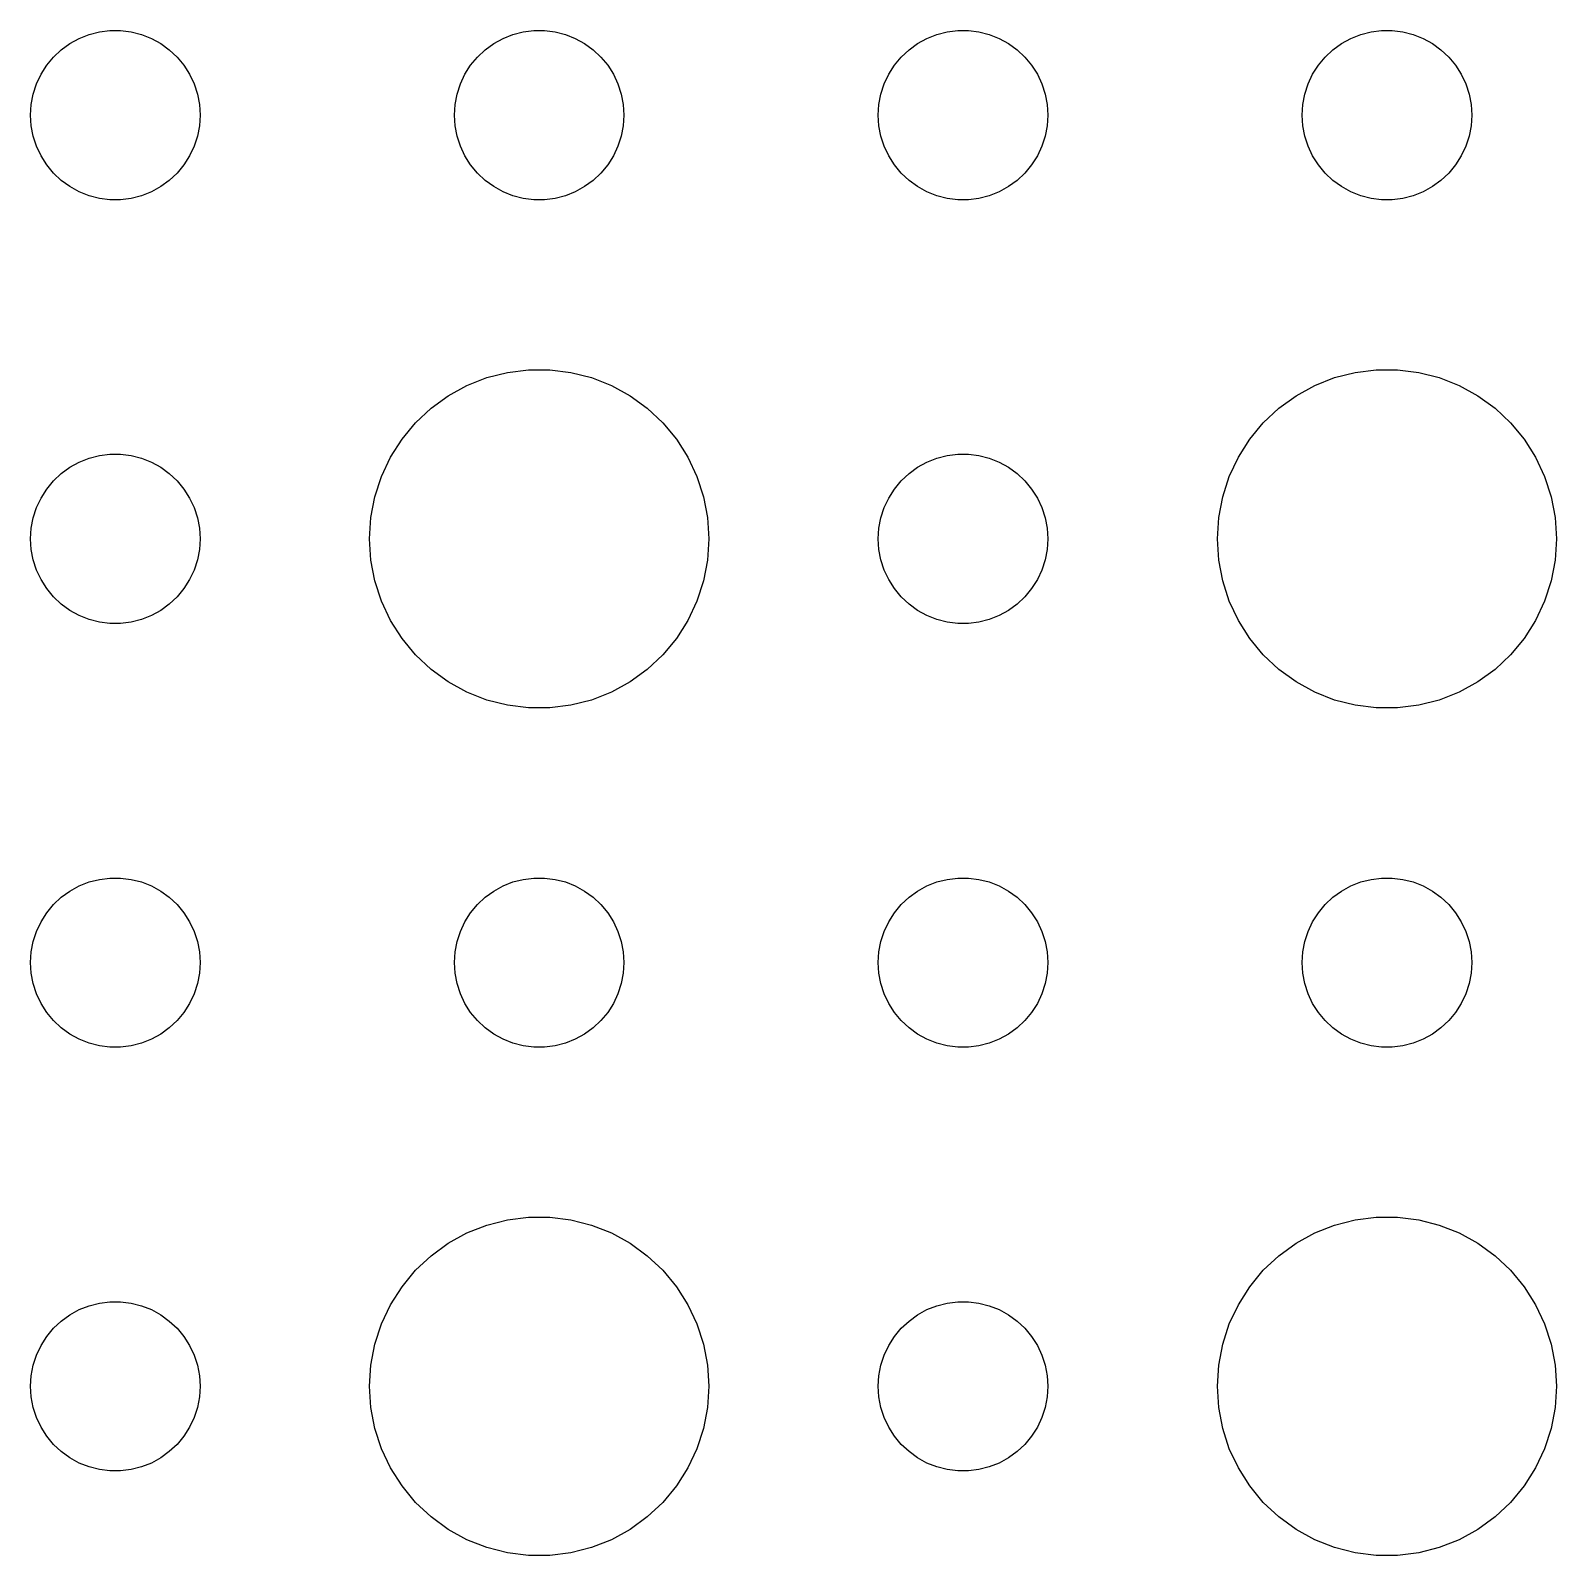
# Model space of a CAD drawing. Header units: metres. Extents: x -112 to 112, y -104 to 104.
# Drawn here: x -84 to -57, y 49.51 to 76.5 of the extents above; entities that cross this region are included whole.
import ezdxf

# ---------------------------------------------------------------- set-up
doc = ezdxf.new("R2010")
doc.units = ezdxf.units.M

msp = doc.modelspace()

# ---------------------------------------------------------------- linework, layer by layer
for p, q in [((-83.1387, 76.3572), (-82.9635, 76.4266)), ((-82.9635, 76.4266), (-82.7811, 76.4734)), ((-82.7811, 76.4734), (-82.5942, 76.497)), ((-82.5942, 76.497), (-82.4058, 76.497)), ((-82.4058, 76.497), (-82.2189, 76.4734)), ((-82.2189, 76.4734), (-82.0365, 76.4266)), ((-82.0365, 76.4266), (-81.8613, 76.3572)), ((-75.6387, 76.3572), (-75.4635, 76.4266)), ((-75.4635, 76.4266), (-75.2811, 76.4734)), ((-75.2811, 76.4734), (-75.0942, 76.497)), ((-75.0942, 76.497), (-74.9058, 76.497)), ((-74.9058, 76.497), (-74.7189, 76.4734)), ((-74.7189, 76.4734), (-74.5365, 76.4266)), ((-74.5365, 76.4266), (-74.3613, 76.3572)), ((-68.1387, 76.3572), (-67.9635, 76.4266)), ((-67.9635, 76.4266), (-67.7811, 76.4734)), ((-67.7811, 76.4734), (-67.5942, 76.497)), ((-67.5942, 76.497), (-67.4058, 76.497)), ((-67.4058, 76.497), (-67.2189, 76.4734)), ((-67.2189, 76.4734), (-67.0365, 76.4266)), ((-67.0365, 76.4266), (-66.8613, 76.3572)), ((-60.6387, 76.3572), (-60.4635, 76.4266)), ((-60.4635, 76.4266), (-60.2811, 76.4734)), ((-60.2811, 76.4734), (-60.0942, 76.497)), ((-60.0942, 76.497), (-59.9058, 76.497)), ((-59.9058, 76.497), (-59.7189, 76.4734)), ((-59.7189, 76.4734), (-59.5365, 76.4266)), ((-59.5365, 76.4266), (-59.3613, 76.3572)), ((-83.5934, 76.0268), (-83.4561, 76.1558)), ((-83.4561, 76.1558), (-83.3037, 76.2665)), ((-83.3037, 76.2665), (-83.1387, 76.3572)), ((-81.8613, 76.3572), (-81.6963, 76.2665)), ((-81.6963, 76.2665), (-81.5439, 76.1558)), ((-81.5439, 76.1558), (-81.4065, 76.0268)), ((-76.0934, 76.0268), (-75.9561, 76.1558)), ((-75.9561, 76.1558), (-75.8037, 76.2665)), ((-75.8037, 76.2665), (-75.6387, 76.3572)), ((-74.3613, 76.3572), (-74.1963, 76.2665)), ((-74.1963, 76.2665), (-74.0439, 76.1558)), ((-74.0439, 76.1558), (-73.9065, 76.0268)), ((-68.5934, 76.0268), (-68.4561, 76.1558)), ((-68.4561, 76.1558), (-68.3037, 76.2665)), ((-68.3037, 76.2665), (-68.1387, 76.3572)), ((-66.8613, 76.3572), (-66.6963, 76.2665)), ((-66.6963, 76.2665), (-66.5439, 76.1558)), ((-66.5439, 76.1558), (-66.4065, 76.0268)), ((-61.0934, 76.0268), (-60.9561, 76.1558)), ((-60.9561, 76.1558), (-60.8037, 76.2665)), ((-60.8037, 76.2665), (-60.6387, 76.3572)), ((-59.3613, 76.3572), (-59.1963, 76.2665)), ((-59.1963, 76.2665), (-59.0439, 76.1558)), ((-59.0439, 76.1558), (-58.9065, 76.0268)), ((-83.8145, 75.7226), (-83.7135, 75.8817)), ((-83.7135, 75.8817), (-83.5934, 76.0268)), ((-81.4065, 76.0268), (-81.2865, 75.8817)), ((-81.2865, 75.8817), (-81.1855, 75.7226)), ((-76.3145, 75.7226), (-76.2135, 75.8817)), ((-76.2135, 75.8817), (-76.0934, 76.0268)), ((-73.9065, 76.0268), (-73.7865, 75.8817)), ((-73.7865, 75.8817), (-73.6855, 75.7226)), ((-68.8145, 75.7226), (-68.7135, 75.8817)), ((-68.7135, 75.8817), (-68.5934, 76.0268)), ((-66.4065, 76.0268), (-66.2865, 75.8817)), ((-66.2865, 75.8817), (-66.1855, 75.7226)), ((-61.3145, 75.7226), (-61.2135, 75.8817)), ((-61.2135, 75.8817), (-61.0934, 76.0268)), ((-58.9065, 76.0268), (-58.7865, 75.8817)), ((-58.7865, 75.8817), (-58.6855, 75.7226)), ((-83.8947, 75.5522), (-83.8145, 75.7226)), ((-81.1855, 75.7226), (-81.1053, 75.5522)), ((-76.3947, 75.5522), (-76.3145, 75.7226)), ((-73.6855, 75.7226), (-73.6053, 75.5522)), ((-68.8947, 75.5522), (-68.8145, 75.7226)), ((-66.1855, 75.7226), (-66.1053, 75.5522)), ((-61.3947, 75.5522), (-61.3145, 75.7226)), ((-58.6855, 75.7226), (-58.6053, 75.5522)), ((-83.9882, 75.188), (-83.9529, 75.373)), ((-83.9529, 75.373), (-83.8947, 75.5522)), ((-81.1053, 75.5522), (-81.0471, 75.373)), ((-81.0471, 75.373), (-81.0118, 75.188)), ((-76.4882, 75.188), (-76.4529, 75.373)), ((-76.4529, 75.373), (-76.3947, 75.5522)), ((-73.6053, 75.5522), (-73.5471, 75.373)), ((-73.5471, 75.373), (-73.5118, 75.188)), ((-68.9882, 75.188), (-68.9529, 75.373)), ((-68.9529, 75.373), (-68.8947, 75.5522)), ((-66.1053, 75.5522), (-66.0471, 75.373)), ((-66.0471, 75.373), (-66.0118, 75.188)), ((-61.4882, 75.188), (-61.4529, 75.373)), ((-61.4529, 75.373), (-61.3947, 75.5522)), ((-58.6053, 75.5522), (-58.5471, 75.373)), ((-58.5471, 75.373), (-58.5118, 75.188)), ((-84, 75), (-83.9882, 75.188)), ((-81.0118, 75.188), (-81, 75)), ((-76.5, 75), (-76.4882, 75.188)), ((-73.5118, 75.188), (-73.5, 75)), ((-69, 75), (-68.9882, 75.188)), ((-66.0118, 75.188), (-66, 75)), ((-61.5, 75), (-61.4882, 75.188)), ((-58.5118, 75.188), (-58.5, 75)), ((-83.9882, 74.812), (-84, 75)), ((-83.9529, 74.627), (-83.9882, 74.812)), ((-81.0118, 74.812), (-81.0471, 74.627)), ((-81, 75), (-81.0118, 74.812)), ((-76.4882, 74.812), (-76.5, 75)), ((-76.4529, 74.627), (-76.4882, 74.812)), ((-73.5118, 74.812), (-73.5471, 74.627)), ((-73.5, 75), (-73.5118, 74.812)), ((-68.9882, 74.812), (-69, 75)), ((-68.9529, 74.627), (-68.9882, 74.812)), ((-66.0118, 74.812), (-66.0471, 74.627)), ((-66, 75), (-66.0118, 74.812)), ((-61.4882, 74.812), (-61.5, 75)), ((-61.4529, 74.627), (-61.4882, 74.812)), ((-58.5118, 74.812), (-58.5471, 74.627)), ((-58.5, 75), (-58.5118, 74.812)), ((-83.8947, 74.4478), (-83.9529, 74.627)), ((-81.0471, 74.627), (-81.1053, 74.4478)), ((-76.3947, 74.4478), (-76.4529, 74.627)), ((-73.5471, 74.627), (-73.6053, 74.4478)), ((-68.8947, 74.4478), (-68.9529, 74.627)), ((-66.0471, 74.627), (-66.1053, 74.4478)), ((-61.3947, 74.4478), (-61.4529, 74.627)), ((-58.5471, 74.627), (-58.6053, 74.4478)), ((-83.8145, 74.2774), (-83.8947, 74.4478)), ((-83.7135, 74.1183), (-83.8145, 74.2774)), ((-81.1855, 74.2774), (-81.2865, 74.1183)), ((-81.1053, 74.4478), (-81.1855, 74.2774)), ((-76.3145, 74.2774), (-76.3947, 74.4478)), ((-76.2135, 74.1183), (-76.3145, 74.2774)), ((-73.6855, 74.2774), (-73.7865, 74.1183)), ((-73.6053, 74.4478), (-73.6855, 74.2774)), ((-68.8145, 74.2774), (-68.8947, 74.4478)), ((-68.7135, 74.1183), (-68.8145, 74.2774)), ((-66.1855, 74.2774), (-66.2865, 74.1183)), ((-66.1053, 74.4478), (-66.1855, 74.2774)), ((-61.3145, 74.2774), (-61.3947, 74.4478)), ((-61.2135, 74.1183), (-61.3145, 74.2774)), ((-58.6855, 74.2774), (-58.7865, 74.1183)), ((-58.6053, 74.4478), (-58.6855, 74.2774)), ((-83.5934, 73.9732), (-83.7135, 74.1183)), ((-81.2865, 74.1183), (-81.4065, 73.9732)), ((-76.0934, 73.9732), (-76.2135, 74.1183)), ((-73.7865, 74.1183), (-73.9065, 73.9732)), ((-68.5934, 73.9732), (-68.7135, 74.1183)), ((-66.2865, 74.1183), (-66.4065, 73.9732)), ((-61.0934, 73.9732), (-61.2135, 74.1183)), ((-58.7865, 74.1183), (-58.9065, 73.9732)), ((-83.4561, 73.8442), (-83.5934, 73.9732)), ((-83.3037, 73.7335), (-83.4561, 73.8442)), ((-83.1387, 73.6428), (-83.3037, 73.7335)), ((-81.6963, 73.7335), (-81.8613, 73.6428)), ((-81.5439, 73.8442), (-81.6963, 73.7335)), ((-81.4065, 73.9732), (-81.5439, 73.8442)), ((-75.9561, 73.8442), (-76.0934, 73.9732)), ((-75.8037, 73.7335), (-75.9561, 73.8442)), ((-75.6387, 73.6428), (-75.8037, 73.7335)), ((-74.1963, 73.7335), (-74.3613, 73.6428)), ((-74.0439, 73.8442), (-74.1963, 73.7335)), ((-73.9065, 73.9732), (-74.0439, 73.8442)), ((-68.4561, 73.8442), (-68.5934, 73.9732)), ((-68.3037, 73.7335), (-68.4561, 73.8442)), ((-68.1387, 73.6428), (-68.3037, 73.7335)), ((-66.6963, 73.7335), (-66.8613, 73.6428)), ((-66.5439, 73.8442), (-66.6963, 73.7335)), ((-66.4065, 73.9732), (-66.5439, 73.8442)), ((-60.9561, 73.8442), (-61.0934, 73.9732)), ((-60.8037, 73.7335), (-60.9561, 73.8442)), ((-60.6387, 73.6428), (-60.8037, 73.7335)), ((-59.1963, 73.7335), (-59.3613, 73.6428)), ((-59.0439, 73.8442), (-59.1963, 73.7335)), ((-58.9065, 73.9732), (-59.0439, 73.8442)), ((-82.9635, 73.5734), (-83.1387, 73.6428)), ((-82.7811, 73.5266), (-82.9635, 73.5734)), ((-82.5942, 73.503), (-82.7811, 73.5266)), ((-82.4058, 73.503), (-82.5942, 73.503)), ((-82.2189, 73.5266), (-82.4058, 73.503)), ((-82.0365, 73.5734), (-82.2189, 73.5266)), ((-81.8613, 73.6428), (-82.0365, 73.5734)), ((-75.4635, 73.5734), (-75.6387, 73.6428)), ((-75.2811, 73.5266), (-75.4635, 73.5734)), ((-75.0942, 73.503), (-75.2811, 73.5266)), ((-74.9058, 73.503), (-75.0942, 73.503)), ((-74.7189, 73.5266), (-74.9058, 73.503)), ((-74.5365, 73.5734), (-74.7189, 73.5266)), ((-74.3613, 73.6428), (-74.5365, 73.5734)), ((-67.9635, 73.5734), (-68.1387, 73.6428)), ((-67.7811, 73.5266), (-67.9635, 73.5734)), ((-67.5942, 73.503), (-67.7811, 73.5266)), ((-67.4058, 73.503), (-67.5942, 73.503)), ((-67.2189, 73.5266), (-67.4058, 73.503)), ((-67.0365, 73.5734), (-67.2189, 73.5266)), ((-66.8613, 73.6428), (-67.0365, 73.5734)), ((-60.4635, 73.5734), (-60.6387, 73.6428)), ((-60.2811, 73.5266), (-60.4635, 73.5734)), ((-60.0942, 73.503), (-60.2811, 73.5266)), ((-59.9058, 73.503), (-60.0942, 73.503)), ((-59.7189, 73.5266), (-59.9058, 73.503)), ((-59.5365, 73.5734), (-59.7189, 73.5266)), ((-59.3613, 73.6428), (-59.5365, 73.5734)), ((-75.5621, 70.4469), (-75.1884, 70.4941)), ((-75.1884, 70.4941), (-74.8116, 70.4941)), ((-74.8116, 70.4941), (-74.4379, 70.4469)), ((-60.5621, 70.4469), (-60.1884, 70.4941)), ((-60.1884, 70.4941), (-59.8116, 70.4941)), ((-59.8116, 70.4941), (-59.4379, 70.4469)), ((-76.6075, 70.033), (-76.2773, 70.2145)), ((-76.2773, 70.2145), (-75.927, 70.3532)), ((-75.927, 70.3532), (-75.5621, 70.4469)), ((-74.4379, 70.4469), (-74.073, 70.3532)), ((-74.073, 70.3532), (-73.7227, 70.2145)), ((-73.7227, 70.2145), (-73.3925, 70.033)), ((-61.6075, 70.033), (-61.2773, 70.2145)), ((-61.2773, 70.2145), (-60.927, 70.3532)), ((-60.927, 70.3532), (-60.5621, 70.4469)), ((-59.4379, 70.4469), (-59.0729, 70.3532)), ((-59.0729, 70.3532), (-58.7227, 70.2145)), ((-58.7227, 70.2145), (-58.3925, 70.033)), ((-76.9123, 69.8115), (-76.6075, 70.033)), ((-73.3925, 70.033), (-73.0877, 69.8115)), ((-61.9123, 69.8115), (-61.6075, 70.033)), ((-58.3925, 70.033), (-58.0877, 69.8115)), ((-77.1869, 69.5536), (-76.9123, 69.8115)), ((-73.0877, 69.8115), (-72.8131, 69.5536)), ((-62.1869, 69.5536), (-61.9123, 69.8115)), ((-58.0877, 69.8115), (-57.8131, 69.5536)), ((-77.427, 69.2634), (-77.1869, 69.5536)), ((-72.8131, 69.5536), (-72.573, 69.2634)), ((-62.427, 69.2634), (-62.1869, 69.5536)), ((-57.8131, 69.5536), (-57.5729, 69.2634)), ((-77.6289, 68.9453), (-77.427, 69.2634)), ((-72.573, 69.2634), (-72.3711, 68.9453)), ((-62.6289, 68.9453), (-62.427, 69.2634)), ((-57.5729, 69.2634), (-57.3711, 68.9453)), ((-83.3037, 68.7665), (-83.1387, 68.8572)), ((-83.1387, 68.8572), (-82.9635, 68.9266)), ((-82.9635, 68.9266), (-82.7811, 68.9734)), ((-82.7811, 68.9734), (-82.5942, 68.997)), ((-82.5942, 68.997), (-82.4058, 68.997)), ((-82.4058, 68.997), (-82.2189, 68.9734)), ((-82.2189, 68.9734), (-82.0365, 68.9266)), ((-82.0365, 68.9266), (-81.8613, 68.8572)), ((-81.8613, 68.8572), (-81.6963, 68.7665)), ((-77.7893, 68.6044), (-77.6289, 68.9453)), ((-72.3711, 68.9453), (-72.2107, 68.6044)), ((-68.3037, 68.7665), (-68.1387, 68.8572)), ((-68.1387, 68.8572), (-67.9635, 68.9266)), ((-67.9635, 68.9266), (-67.7811, 68.9734)), ((-67.7811, 68.9734), (-67.5942, 68.997)), ((-67.5942, 68.997), (-67.4058, 68.997)), ((-67.4058, 68.997), (-67.2189, 68.9734)), ((-67.2189, 68.9734), (-67.0365, 68.9266)), ((-67.0365, 68.9266), (-66.8613, 68.8572)), ((-66.8613, 68.8572), (-66.6963, 68.7665)), ((-62.7893, 68.6044), (-62.6289, 68.9453)), ((-57.3711, 68.9453), (-57.2107, 68.6044)), ((-83.5934, 68.5268), (-83.4561, 68.6558)), ((-83.4561, 68.6558), (-83.3037, 68.7665)), ((-81.6963, 68.7665), (-81.5439, 68.6558)), ((-81.5439, 68.6558), (-81.4065, 68.5268)), ((-77.9057, 68.2461), (-77.7893, 68.6044)), ((-72.2107, 68.6044), (-72.0943, 68.2461)), ((-68.5934, 68.5268), (-68.4561, 68.6558)), ((-68.4561, 68.6558), (-68.3037, 68.7665)), ((-66.6963, 68.7665), (-66.5439, 68.6558)), ((-66.5439, 68.6558), (-66.4065, 68.5268)), ((-62.9057, 68.2461), (-62.7893, 68.6044)), ((-57.2107, 68.6044), (-57.0942, 68.2461)), ((-83.8145, 68.2226), (-83.7135, 68.3817)), ((-83.7135, 68.3817), (-83.5934, 68.5268)), ((-81.4065, 68.5268), (-81.2865, 68.3817)), ((-81.2865, 68.3817), (-81.1855, 68.2226)), ((-68.8145, 68.2226), (-68.7135, 68.3817)), ((-68.7135, 68.3817), (-68.5934, 68.5268)), ((-66.4065, 68.5268), (-66.2865, 68.3817)), ((-66.2865, 68.3817), (-66.1855, 68.2226)), ((-83.9529, 67.873), (-83.8947, 68.0522)), ((-83.8947, 68.0522), (-83.8145, 68.2226)), ((-81.1855, 68.2226), (-81.1053, 68.0522)), ((-81.1053, 68.0522), (-81.0471, 67.873)), ((-77.9763, 67.876), (-77.9057, 68.2461)), ((-72.0943, 68.2461), (-72.0237, 67.876)), ((-68.9529, 67.873), (-68.8947, 68.0522)), ((-68.8947, 68.0522), (-68.8145, 68.2226)), ((-66.1855, 68.2226), (-66.1053, 68.0522)), ((-66.1053, 68.0522), (-66.0471, 67.873)), ((-62.9763, 67.876), (-62.9057, 68.2461)), ((-57.0942, 68.2461), (-57.0237, 67.876)), ((-83.9882, 67.688), (-83.9529, 67.873)), ((-81.0471, 67.873), (-81.0118, 67.688)), ((-78, 67.5), (-77.9763, 67.876)), ((-72.0237, 67.876), (-72, 67.5)), ((-68.9882, 67.688), (-68.9529, 67.873)), ((-66.0471, 67.873), (-66.0118, 67.688)), ((-63, 67.5), (-62.9763, 67.876)), ((-57.0237, 67.876), (-57, 67.5)), ((-84, 67.5), (-83.9882, 67.688)), ((-81.0118, 67.688), (-81, 67.5)), ((-69, 67.5), (-68.9882, 67.688)), ((-66.0118, 67.688), (-66, 67.5)), ((-83.9882, 67.312), (-84, 67.5)), ((-83.9529, 67.127), (-83.9882, 67.312)), ((-81.0118, 67.312), (-81.0471, 67.127)), ((-81, 67.5), (-81.0118, 67.312)), ((-77.9763, 67.124), (-78, 67.5)), ((-72, 67.5), (-72.0237, 67.124)), ((-68.9882, 67.312), (-69, 67.5)), ((-68.9529, 67.127), (-68.9882, 67.312)), ((-66.0118, 67.312), (-66.0471, 67.127)), ((-66, 67.5), (-66.0118, 67.312)), ((-62.9763, 67.124), (-63, 67.5)), ((-57, 67.5), (-57.0237, 67.124)), ((-83.8947, 66.9478), (-83.9529, 67.127)), ((-81.0471, 67.127), (-81.1053, 66.9478)), ((-77.9057, 66.7539), (-77.9763, 67.124)), ((-72.0237, 67.124), (-72.0943, 66.7539)), ((-68.8947, 66.9478), (-68.9529, 67.127)), ((-66.0471, 67.127), (-66.1053, 66.9478)), ((-62.9057, 66.7539), (-62.9763, 67.124)), ((-57.0237, 67.124), (-57.0942, 66.7539)), ((-83.8145, 66.7774), (-83.8947, 66.9478)), ((-83.7135, 66.6183), (-83.8145, 66.7774)), ((-81.1855, 66.7774), (-81.2865, 66.6183)), ((-81.1053, 66.9478), (-81.1855, 66.7774)), ((-77.7893, 66.3956), (-77.9057, 66.7539)), ((-72.0943, 66.7539), (-72.2107, 66.3956)), ((-68.8145, 66.7774), (-68.8947, 66.9478)), ((-68.7135, 66.6183), (-68.8145, 66.7774)), ((-66.1855, 66.7774), (-66.2865, 66.6183)), ((-66.1053, 66.9478), (-66.1855, 66.7774)), ((-62.7893, 66.3956), (-62.9057, 66.7539)), ((-57.0942, 66.7539), (-57.2107, 66.3956)), ((-83.5934, 66.4732), (-83.7135, 66.6183)), ((-83.4561, 66.3442), (-83.5934, 66.4732)), ((-81.4065, 66.4732), (-81.5439, 66.3442)), ((-81.2865, 66.6183), (-81.4065, 66.4732)), ((-68.5934, 66.4732), (-68.7135, 66.6183)), ((-68.4561, 66.3442), (-68.5934, 66.4732)), ((-66.4065, 66.4732), (-66.5439, 66.3442)), ((-66.2865, 66.6183), (-66.4065, 66.4732)), ((-83.3037, 66.2335), (-83.4561, 66.3442)), ((-83.1387, 66.1428), (-83.3037, 66.2335)), ((-81.6963, 66.2335), (-81.8613, 66.1428)), ((-81.5439, 66.3442), (-81.6963, 66.2335)), ((-77.6289, 66.0547), (-77.7893, 66.3956)), ((-72.2107, 66.3956), (-72.3711, 66.0547)), ((-68.3037, 66.2335), (-68.4561, 66.3442)), ((-68.1387, 66.1428), (-68.3037, 66.2335)), ((-66.6963, 66.2335), (-66.8613, 66.1428)), ((-66.5439, 66.3442), (-66.6963, 66.2335)), ((-62.6289, 66.0547), (-62.7893, 66.3956)), ((-57.2107, 66.3956), (-57.3711, 66.0547)), ((-82.9635, 66.0734), (-83.1387, 66.1428)), ((-82.7811, 66.0266), (-82.9635, 66.0734)), ((-82.5942, 66.003), (-82.7811, 66.0266)), ((-82.4058, 66.003), (-82.5942, 66.003)), ((-82.2189, 66.0266), (-82.4058, 66.003)), ((-82.0365, 66.0734), (-82.2189, 66.0266)), ((-81.8613, 66.1428), (-82.0365, 66.0734)), ((-77.427, 65.7366), (-77.6289, 66.0547)), ((-72.3711, 66.0547), (-72.573, 65.7366)), ((-67.9635, 66.0734), (-68.1387, 66.1428)), ((-67.7811, 66.0266), (-67.9635, 66.0734)), ((-67.5942, 66.003), (-67.7811, 66.0266)), ((-67.4058, 66.003), (-67.5942, 66.003)), ((-67.2189, 66.0266), (-67.4058, 66.003)), ((-67.0365, 66.0734), (-67.2189, 66.0266)), ((-66.8613, 66.1428), (-67.0365, 66.0734)), ((-62.427, 65.7366), (-62.6289, 66.0547)), ((-57.3711, 66.0547), (-57.5729, 65.7366)), ((-77.1869, 65.4464), (-77.427, 65.7366)), ((-72.573, 65.7366), (-72.8131, 65.4464)), ((-62.1869, 65.4464), (-62.427, 65.7366)), ((-57.5729, 65.7366), (-57.8131, 65.4464)), ((-76.9123, 65.1885), (-77.1869, 65.4464)), ((-72.8131, 65.4464), (-73.0877, 65.1885)), ((-61.9123, 65.1885), (-62.1869, 65.4464)), ((-57.8131, 65.4464), (-58.0877, 65.1885)), ((-76.6075, 64.967), (-76.9123, 65.1885)), ((-73.0877, 65.1885), (-73.3925, 64.967)), ((-61.6075, 64.967), (-61.9123, 65.1885)), ((-58.0877, 65.1885), (-58.3925, 64.967)), ((-76.2773, 64.7855), (-76.6075, 64.967)), ((-73.3925, 64.967), (-73.7227, 64.7855)), ((-61.2773, 64.7855), (-61.6075, 64.967)), ((-58.3925, 64.967), (-58.7227, 64.7855)), ((-75.927, 64.6468), (-76.2773, 64.7855)), ((-75.5621, 64.5531), (-75.927, 64.6468)), ((-75.1884, 64.5059), (-75.5621, 64.5531)), ((-74.4379, 64.5531), (-74.8116, 64.5059)), ((-74.073, 64.6468), (-74.4379, 64.5531)), ((-73.7227, 64.7855), (-74.073, 64.6468)), ((-60.927, 64.6468), (-61.2773, 64.7855)), ((-60.5621, 64.5531), (-60.927, 64.6468)), ((-60.1884, 64.5059), (-60.5621, 64.5531)), ((-59.4379, 64.5531), (-59.8116, 64.5059)), ((-59.0729, 64.6468), (-59.4379, 64.5531)), ((-58.7227, 64.7855), (-59.0729, 64.6468)), ((-74.8116, 64.5059), (-75.1884, 64.5059)), ((-59.8116, 64.5059), (-60.1884, 64.5059)), ((-83.3037, 61.2665), (-83.1387, 61.3572)), ((-83.1387, 61.3572), (-82.9635, 61.4266)), ((-82.9635, 61.4266), (-82.7811, 61.4734)), ((-82.7811, 61.4734), (-82.5942, 61.497)), ((-82.5942, 61.497), (-82.4058, 61.497)), ((-82.4058, 61.497), (-82.2189, 61.4734)), ((-82.2189, 61.4734), (-82.0365, 61.4266)), ((-82.0365, 61.4266), (-81.8613, 61.3572)), ((-81.8613, 61.3572), (-81.6963, 61.2665)), ((-75.8037, 61.2665), (-75.6387, 61.3572)), ((-75.6387, 61.3572), (-75.4635, 61.4266)), ((-75.4635, 61.4266), (-75.2811, 61.4734)), ((-75.2811, 61.4734), (-75.0942, 61.497)), ((-75.0942, 61.497), (-74.9058, 61.497)), ((-74.9058, 61.497), (-74.7189, 61.4734)), ((-74.7189, 61.4734), (-74.5365, 61.4266)), ((-74.5365, 61.4266), (-74.3613, 61.3572)), ((-74.3613, 61.3572), (-74.1963, 61.2665)), ((-68.3037, 61.2665), (-68.1387, 61.3572)), ((-68.1387, 61.3572), (-67.9635, 61.4266)), ((-67.9635, 61.4266), (-67.7811, 61.4734)), ((-67.7811, 61.4734), (-67.5942, 61.497)), ((-67.5942, 61.497), (-67.4058, 61.497)), ((-67.4058, 61.497), (-67.2189, 61.4734)), ((-67.2189, 61.4734), (-67.0365, 61.4266)), ((-67.0365, 61.4266), (-66.8613, 61.3572)), ((-66.8613, 61.3572), (-66.6963, 61.2665)), ((-60.8037, 61.2665), (-60.6387, 61.3572)), ((-60.6387, 61.3572), (-60.4635, 61.4266)), ((-60.4635, 61.4266), (-60.2811, 61.4734)), ((-60.2811, 61.4734), (-60.0942, 61.497)), ((-60.0942, 61.497), (-59.9058, 61.497)), ((-59.9058, 61.497), (-59.7189, 61.4734)), ((-59.7189, 61.4734), (-59.5365, 61.4266)), ((-59.5365, 61.4266), (-59.3613, 61.3572)), ((-59.3613, 61.3572), (-59.1963, 61.2665)), ((-83.7135, 60.8817), (-83.5934, 61.0268)), ((-83.5934, 61.0268), (-83.4561, 61.1558)), ((-83.4561, 61.1558), (-83.3037, 61.2665)), ((-81.6963, 61.2665), (-81.5439, 61.1558)), ((-81.5439, 61.1558), (-81.4065, 61.0268)), ((-81.4065, 61.0268), (-81.2865, 60.8817)), ((-76.2135, 60.8817), (-76.0934, 61.0268)), ((-76.0934, 61.0268), (-75.9561, 61.1558)), ((-75.9561, 61.1558), (-75.8037, 61.2665)), ((-74.1963, 61.2665), (-74.0439, 61.1558)), ((-74.0439, 61.1558), (-73.9065, 61.0268)), ((-73.9065, 61.0268), (-73.7865, 60.8817)), ((-68.7135, 60.8817), (-68.5934, 61.0268)), ((-68.5934, 61.0268), (-68.4561, 61.1558)), ((-68.4561, 61.1558), (-68.3037, 61.2665)), ((-66.6963, 61.2665), (-66.5439, 61.1558)), ((-66.5439, 61.1558), (-66.4065, 61.0268)), ((-66.4065, 61.0268), (-66.2865, 60.8817)), ((-61.2135, 60.8817), (-61.0934, 61.0268)), ((-61.0934, 61.0268), (-60.9561, 61.1558)), ((-60.9561, 61.1558), (-60.8037, 61.2665)), ((-59.1963, 61.2665), (-59.0439, 61.1558)), ((-59.0439, 61.1558), (-58.9065, 61.0268)), ((-58.9065, 61.0268), (-58.7865, 60.8817)), ((-83.8145, 60.7226), (-83.7135, 60.8817)), ((-81.2865, 60.8817), (-81.1855, 60.7226)), ((-76.3145, 60.7226), (-76.2135, 60.8817)), ((-73.7865, 60.8817), (-73.6855, 60.7226)), ((-68.8145, 60.7226), (-68.7135, 60.8817)), ((-66.2865, 60.8817), (-66.1855, 60.7226)), ((-61.3145, 60.7226), (-61.2135, 60.8817)), ((-58.7865, 60.8817), (-58.6855, 60.7226)), ((-83.9529, 60.373), (-83.8947, 60.5522)), ((-83.8947, 60.5522), (-83.8145, 60.7226)), ((-81.1855, 60.7226), (-81.1053, 60.5522)), ((-81.1053, 60.5522), (-81.0471, 60.373)), ((-76.4529, 60.373), (-76.3947, 60.5522)), ((-76.3947, 60.5522), (-76.3145, 60.7226)), ((-73.6855, 60.7226), (-73.6053, 60.5522)), ((-73.6053, 60.5522), (-73.5471, 60.373)), ((-68.9529, 60.373), (-68.8947, 60.5522)), ((-68.8947, 60.5522), (-68.8145, 60.7226)), ((-66.1855, 60.7226), (-66.1053, 60.5522)), ((-66.1053, 60.5522), (-66.0471, 60.373)), ((-61.4529, 60.373), (-61.3947, 60.5522)), ((-61.3947, 60.5522), (-61.3145, 60.7226)), ((-58.6855, 60.7226), (-58.6053, 60.5522)), ((-58.6053, 60.5522), (-58.5471, 60.373)), ((-83.9882, 60.188), (-83.9529, 60.373)), ((-81.0471, 60.373), (-81.0118, 60.188)), ((-76.4882, 60.188), (-76.4529, 60.373)), ((-73.5471, 60.373), (-73.5118, 60.188)), ((-68.9882, 60.188), (-68.9529, 60.373)), ((-66.0471, 60.373), (-66.0118, 60.188)), ((-61.4882, 60.188), (-61.4529, 60.373)), ((-58.5471, 60.373), (-58.5118, 60.188)), ((-84, 60), (-83.9882, 60.188)), ((-83.9882, 59.812), (-84, 60)), ((-81.0118, 60.188), (-81, 60)), ((-81, 60), (-81.0118, 59.812)), ((-76.5, 60), (-76.4882, 60.188)), ((-76.4882, 59.812), (-76.5, 60)), ((-73.5118, 60.188), (-73.5, 60)), ((-73.5, 60), (-73.5118, 59.812)), ((-69, 60), (-68.9882, 60.188)), ((-68.9882, 59.812), (-69, 60)), ((-66.0118, 60.188), (-66, 60)), ((-66, 60), (-66.0118, 59.812)), ((-61.5, 60), (-61.4882, 60.188)), ((-61.4882, 59.812), (-61.5, 60)), ((-58.5118, 60.188), (-58.5, 60)), ((-58.5, 60), (-58.5118, 59.812)), ((-83.9529, 59.627), (-83.9882, 59.812)), ((-81.0118, 59.812), (-81.0471, 59.627)), ((-76.4529, 59.627), (-76.4882, 59.812)), ((-73.5118, 59.812), (-73.5471, 59.627)), ((-68.9529, 59.627), (-68.9882, 59.812)), ((-66.0118, 59.812), (-66.0471, 59.627)), ((-61.4529, 59.627), (-61.4882, 59.812)), ((-58.5118, 59.812), (-58.5471, 59.627)), ((-83.8947, 59.4478), (-83.9529, 59.627)), ((-83.8145, 59.2774), (-83.8947, 59.4478)), ((-81.1053, 59.4478), (-81.1855, 59.2774)), ((-81.0471, 59.627), (-81.1053, 59.4478)), ((-76.3947, 59.4478), (-76.4529, 59.627)), ((-76.3145, 59.2774), (-76.3947, 59.4478)), ((-73.6053, 59.4478), (-73.6855, 59.2774)), ((-73.5471, 59.627), (-73.6053, 59.4478)), ((-68.8947, 59.4478), (-68.9529, 59.627)), ((-68.8145, 59.2774), (-68.8947, 59.4478)), ((-66.1053, 59.4478), (-66.1855, 59.2774)), ((-66.0471, 59.627), (-66.1053, 59.4478)), ((-61.3947, 59.4478), (-61.4529, 59.627)), ((-61.3145, 59.2774), (-61.3947, 59.4478)), ((-58.6053, 59.4478), (-58.6855, 59.2774)), ((-58.5471, 59.627), (-58.6053, 59.4478)), ((-83.7135, 59.1183), (-83.8145, 59.2774)), ((-81.1855, 59.2774), (-81.2865, 59.1183)), ((-76.2135, 59.1183), (-76.3145, 59.2774)), ((-73.6855, 59.2774), (-73.7865, 59.1183)), ((-68.7135, 59.1183), (-68.8145, 59.2774)), ((-66.1855, 59.2774), (-66.2865, 59.1183)), ((-61.2135, 59.1183), (-61.3145, 59.2774)), ((-58.6855, 59.2774), (-58.7865, 59.1183)), ((-83.5934, 58.9732), (-83.7135, 59.1183)), ((-83.4561, 58.8442), (-83.5934, 58.9732)), ((-81.4065, 58.9732), (-81.5439, 58.8442)), ((-81.2865, 59.1183), (-81.4065, 58.9732)), ((-76.0934, 58.9732), (-76.2135, 59.1183)), ((-75.9561, 58.8442), (-76.0934, 58.9732)), ((-73.9065, 58.9732), (-74.0439, 58.8442)), ((-73.7865, 59.1183), (-73.9065, 58.9732)), ((-68.5934, 58.9732), (-68.7135, 59.1183)), ((-68.4561, 58.8442), (-68.5934, 58.9732)), ((-66.4065, 58.9732), (-66.5439, 58.8442)), ((-66.2865, 59.1183), (-66.4065, 58.9732)), ((-61.0934, 58.9732), (-61.2135, 59.1183)), ((-60.9561, 58.8442), (-61.0934, 58.9732)), ((-58.9065, 58.9732), (-59.0439, 58.8442)), ((-58.7865, 59.1183), (-58.9065, 58.9732)), ((-83.3037, 58.7335), (-83.4561, 58.8442)), ((-83.1387, 58.6428), (-83.3037, 58.7335)), ((-82.9635, 58.5734), (-83.1387, 58.6428)), ((-81.8613, 58.6428), (-82.0365, 58.5734)), ((-81.6963, 58.7335), (-81.8613, 58.6428)), ((-81.5439, 58.8442), (-81.6963, 58.7335)), ((-75.8037, 58.7335), (-75.9561, 58.8442)), ((-75.6387, 58.6428), (-75.8037, 58.7335)), ((-75.4635, 58.5734), (-75.6387, 58.6428)), ((-74.3613, 58.6428), (-74.5365, 58.5734)), ((-74.1963, 58.7335), (-74.3613, 58.6428)), ((-74.0439, 58.8442), (-74.1963, 58.7335)), ((-68.3037, 58.7335), (-68.4561, 58.8442)), ((-68.1387, 58.6428), (-68.3037, 58.7335)), ((-67.9635, 58.5734), (-68.1387, 58.6428)), ((-66.8613, 58.6428), (-67.0365, 58.5734)), ((-66.6963, 58.7335), (-66.8613, 58.6428)), ((-66.5439, 58.8442), (-66.6963, 58.7335)), ((-60.8037, 58.7335), (-60.9561, 58.8442)), ((-60.6387, 58.6428), (-60.8037, 58.7335)), ((-60.4635, 58.5734), (-60.6387, 58.6428)), ((-59.3613, 58.6428), (-59.5365, 58.5734)), ((-59.1963, 58.7335), (-59.3613, 58.6428)), ((-59.0439, 58.8442), (-59.1963, 58.7335)), ((-82.7811, 58.5266), (-82.9635, 58.5734)), ((-82.5942, 58.503), (-82.7811, 58.5266)), ((-82.4058, 58.503), (-82.5942, 58.503)), ((-82.2189, 58.5266), (-82.4058, 58.503)), ((-82.0365, 58.5734), (-82.2189, 58.5266)), ((-75.2811, 58.5266), (-75.4635, 58.5734)), ((-75.0942, 58.503), (-75.2811, 58.5266)), ((-74.9058, 58.503), (-75.0942, 58.503)), ((-74.7189, 58.5266), (-74.9058, 58.503)), ((-74.5365, 58.5734), (-74.7189, 58.5266)), ((-67.7811, 58.5266), (-67.9635, 58.5734)), ((-67.5942, 58.503), (-67.7811, 58.5266)), ((-67.4058, 58.503), (-67.5942, 58.503)), ((-67.2189, 58.5266), (-67.4058, 58.503)), ((-67.0365, 58.5734), (-67.2189, 58.5266)), ((-60.2811, 58.5266), (-60.4635, 58.5734)), ((-60.0942, 58.503), (-60.2811, 58.5266)), ((-59.9058, 58.503), (-60.0942, 58.503)), ((-59.7189, 58.5266), (-59.9058, 58.503)), ((-59.5365, 58.5734), (-59.7189, 58.5266)), ((-76.2773, 55.2145), (-75.927, 55.3532)), ((-75.927, 55.3532), (-75.5621, 55.4469)), ((-75.5621, 55.4469), (-75.1884, 55.4941)), ((-75.1884, 55.4941), (-74.8116, 55.4941)), ((-74.8116, 55.4941), (-74.4379, 55.4469)), ((-74.4379, 55.4469), (-74.073, 55.3532)), ((-74.073, 55.3532), (-73.7227, 55.2145)), ((-61.2773, 55.2145), (-60.927, 55.3532)), ((-60.927, 55.3532), (-60.5621, 55.4469)), ((-60.5621, 55.4469), (-60.1884, 55.4941)), ((-60.1884, 55.4941), (-59.8116, 55.4941)), ((-59.8116, 55.4941), (-59.4379, 55.4469)), ((-59.4379, 55.4469), (-59.0729, 55.3532)), ((-59.0729, 55.3532), (-58.7227, 55.2145)), ((-76.6075, 55.033), (-76.2773, 55.2145)), ((-73.7227, 55.2145), (-73.3925, 55.033)), ((-61.6075, 55.033), (-61.2773, 55.2145)), ((-58.7227, 55.2145), (-58.3925, 55.033)), ((-77.1869, 54.5536), (-76.9123, 54.8115)), ((-76.9123, 54.8115), (-76.6075, 55.033)), ((-73.3925, 55.033), (-73.0877, 54.8115)), ((-73.0877, 54.8115), (-72.8131, 54.5536)), ((-62.1869, 54.5536), (-61.9123, 54.8115)), ((-61.9123, 54.8115), (-61.6075, 55.033)), ((-58.3925, 55.033), (-58.0877, 54.8115)), ((-58.0877, 54.8115), (-57.8131, 54.5536)), ((-77.427, 54.2634), (-77.1869, 54.5536)), ((-72.8131, 54.5536), (-72.573, 54.2634)), ((-62.427, 54.2634), (-62.1869, 54.5536)), ((-57.8131, 54.5536), (-57.5729, 54.2634)), ((-77.6289, 53.9453), (-77.427, 54.2634)), ((-72.573, 54.2634), (-72.3711, 53.9453)), ((-62.6289, 53.9453), (-62.427, 54.2634)), ((-57.5729, 54.2634), (-57.3711, 53.9453)), ((-83.4561, 53.6558), (-83.3037, 53.7665)), ((-83.3037, 53.7665), (-83.1387, 53.8572)), ((-83.1387, 53.8572), (-82.9635, 53.9266)), ((-82.9635, 53.9266), (-82.7811, 53.9734)), ((-82.7811, 53.9734), (-82.5942, 53.997)), ((-82.5942, 53.997), (-82.4058, 53.997)), ((-82.4058, 53.997), (-82.2189, 53.9734)), ((-82.2189, 53.9734), (-82.0365, 53.9266)), ((-82.0365, 53.9266), (-81.8613, 53.8572)), ((-81.8613, 53.8572), (-81.6963, 53.7665)), ((-81.6963, 53.7665), (-81.5439, 53.6558)), ((-77.7893, 53.6044), (-77.6289, 53.9453)), ((-72.3711, 53.9453), (-72.2107, 53.6044)), ((-68.4561, 53.6558), (-68.3037, 53.7665)), ((-68.3037, 53.7665), (-68.1387, 53.8572)), ((-68.1387, 53.8572), (-67.9635, 53.9266)), ((-67.9635, 53.9266), (-67.7811, 53.9734)), ((-67.7811, 53.9734), (-67.5942, 53.997)), ((-67.5942, 53.997), (-67.4058, 53.997)), ((-67.4058, 53.997), (-67.2189, 53.9734)), ((-67.2189, 53.9734), (-67.0365, 53.9266)), ((-67.0365, 53.9266), (-66.8613, 53.8572)), ((-66.8613, 53.8572), (-66.6963, 53.7665)), ((-66.6963, 53.7665), (-66.5439, 53.6558)), ((-62.7893, 53.6044), (-62.6289, 53.9453)), ((-57.3711, 53.9453), (-57.2107, 53.6044)), ((-83.7135, 53.3817), (-83.5934, 53.5268)), ((-83.5934, 53.5268), (-83.4561, 53.6558)), ((-81.5439, 53.6558), (-81.4065, 53.5268)), ((-81.4065, 53.5268), (-81.2865, 53.3817)), ((-77.9057, 53.2461), (-77.7893, 53.6044)), ((-72.2107, 53.6044), (-72.0943, 53.2461)), ((-68.7135, 53.3817), (-68.5934, 53.5268)), ((-68.5934, 53.5268), (-68.4561, 53.6558)), ((-66.5439, 53.6558), (-66.4065, 53.5268)), ((-66.4065, 53.5268), (-66.2865, 53.3817)), ((-62.9057, 53.2461), (-62.7893, 53.6044)), ((-57.2107, 53.6044), (-57.0942, 53.2461)), ((-83.8947, 53.0522), (-83.8145, 53.2226)), ((-83.8145, 53.2226), (-83.7135, 53.3817)), ((-81.2865, 53.3817), (-81.1855, 53.2226)), ((-81.1855, 53.2226), (-81.1053, 53.0522)), ((-77.9763, 52.876), (-77.9057, 53.2461)), ((-72.0943, 53.2461), (-72.0237, 52.876)), ((-68.8947, 53.0522), (-68.8145, 53.2226)), ((-68.8145, 53.2226), (-68.7135, 53.3817)), ((-66.2865, 53.3817), (-66.1855, 53.2226)), ((-66.1855, 53.2226), (-66.1053, 53.0522)), ((-62.9763, 52.876), (-62.9057, 53.2461)), ((-57.0942, 53.2461), (-57.0237, 52.876)), ((-83.9529, 52.873), (-83.8947, 53.0522)), ((-81.1053, 53.0522), (-81.0471, 52.873)), ((-68.9529, 52.873), (-68.8947, 53.0522)), ((-66.1053, 53.0522), (-66.0471, 52.873)), ((-84, 52.5), (-83.9882, 52.688)), ((-83.9882, 52.688), (-83.9529, 52.873)), ((-81.0471, 52.873), (-81.0118, 52.688)), ((-81.0118, 52.688), (-81, 52.5)), ((-78, 52.5), (-77.9763, 52.876)), ((-72.0237, 52.876), (-72, 52.5)), ((-69, 52.5), (-68.9882, 52.688)), ((-68.9882, 52.688), (-68.9529, 52.873)), ((-66.0471, 52.873), (-66.0118, 52.688)), ((-66.0118, 52.688), (-66, 52.5)), ((-63, 52.5), (-62.9763, 52.876)), ((-57.0237, 52.876), (-57, 52.5)), ((-83.9882, 52.312), (-84, 52.5)), ((-81, 52.5), (-81.0118, 52.312)), ((-77.9763, 52.124), (-78, 52.5)), ((-72, 52.5), (-72.0237, 52.124)), ((-68.9882, 52.312), (-69, 52.5)), ((-66, 52.5), (-66.0118, 52.312)), ((-62.9763, 52.124), (-63, 52.5)), ((-57, 52.5), (-57.0237, 52.124)), ((-83.9529, 52.127), (-83.9882, 52.312)), ((-83.8947, 51.9478), (-83.9529, 52.127)), ((-81.0471, 52.127), (-81.1053, 51.9478)), ((-81.0118, 52.312), (-81.0471, 52.127)), ((-77.9057, 51.7539), (-77.9763, 52.124)), ((-72.0237, 52.124), (-72.0943, 51.7539)), ((-68.9529, 52.127), (-68.9882, 52.312)), ((-68.8947, 51.9478), (-68.9529, 52.127)), ((-66.0471, 52.127), (-66.1053, 51.9478)), ((-66.0118, 52.312), (-66.0471, 52.127)), ((-62.9057, 51.7539), (-62.9763, 52.124)), ((-57.0237, 52.124), (-57.0942, 51.7539)), ((-83.8145, 51.7774), (-83.8947, 51.9478)), ((-81.1053, 51.9478), (-81.1855, 51.7774)), ((-68.8145, 51.7774), (-68.8947, 51.9478)), ((-66.1053, 51.9478), (-66.1855, 51.7774)), ((-83.7135, 51.6183), (-83.8145, 51.7774)), ((-83.5934, 51.4732), (-83.7135, 51.6183)), ((-81.2865, 51.6183), (-81.4065, 51.4732)), ((-81.1855, 51.7774), (-81.2865, 51.6183)), ((-77.7893, 51.3956), (-77.9057, 51.7539)), ((-72.0943, 51.7539), (-72.2107, 51.3956)), ((-68.7135, 51.6183), (-68.8145, 51.7774)), ((-68.5934, 51.4732), (-68.7135, 51.6183)), ((-66.2865, 51.6183), (-66.4065, 51.4732)), ((-66.1855, 51.7774), (-66.2865, 51.6183)), ((-62.7893, 51.3956), (-62.9057, 51.7539)), ((-57.0942, 51.7539), (-57.2107, 51.3956)), ((-83.4561, 51.3442), (-83.5934, 51.4732)), ((-83.3037, 51.2335), (-83.4561, 51.3442)), ((-81.5439, 51.3442), (-81.6963, 51.2335)), ((-81.4065, 51.4732), (-81.5439, 51.3442)), ((-77.6289, 51.0547), (-77.7893, 51.3956)), ((-72.2107, 51.3956), (-72.3711, 51.0547)), ((-68.4561, 51.3442), (-68.5934, 51.4732)), ((-68.3037, 51.2335), (-68.4561, 51.3442)), ((-66.5439, 51.3442), (-66.6963, 51.2335)), ((-66.4065, 51.4732), (-66.5439, 51.3442)), ((-62.6289, 51.0547), (-62.7893, 51.3956)), ((-57.2107, 51.3956), (-57.3711, 51.0547)), ((-83.1387, 51.1428), (-83.3037, 51.2335)), ((-82.9635, 51.0734), (-83.1387, 51.1428)), ((-82.7811, 51.0266), (-82.9635, 51.0734)), ((-82.0365, 51.0734), (-82.2189, 51.0266)), ((-81.8613, 51.1428), (-82.0365, 51.0734)), ((-81.6963, 51.2335), (-81.8613, 51.1428)), ((-77.427, 50.7366), (-77.6289, 51.0547)), ((-72.3711, 51.0547), (-72.573, 50.7366)), ((-68.1387, 51.1428), (-68.3037, 51.2335)), ((-67.9635, 51.0734), (-68.1387, 51.1428)), ((-67.7811, 51.0266), (-67.9635, 51.0734)), ((-67.0365, 51.0734), (-67.2189, 51.0266)), ((-66.8613, 51.1428), (-67.0365, 51.0734)), ((-66.6963, 51.2335), (-66.8613, 51.1428)), ((-62.427, 50.7366), (-62.6289, 51.0547)), ((-57.3711, 51.0547), (-57.5729, 50.7366)), ((-82.5942, 51.003), (-82.7811, 51.0266)), ((-82.4058, 51.003), (-82.5942, 51.003)), ((-82.2189, 51.0266), (-82.4058, 51.003)), ((-67.5942, 51.003), (-67.7811, 51.0266)), ((-67.4058, 51.003), (-67.5942, 51.003)), ((-67.2189, 51.0266), (-67.4058, 51.003)), ((-77.1869, 50.4464), (-77.427, 50.7366)), ((-72.573, 50.7366), (-72.8131, 50.4464)), ((-62.1869, 50.4464), (-62.427, 50.7366)), ((-57.5729, 50.7366), (-57.8131, 50.4464)), ((-76.9123, 50.1885), (-77.1869, 50.4464)), ((-72.8131, 50.4464), (-73.0877, 50.1885)), ((-61.9123, 50.1885), (-62.1869, 50.4464)), ((-57.8131, 50.4464), (-58.0877, 50.1885)), ((-76.6075, 49.967), (-76.9123, 50.1885)), ((-76.2773, 49.7855), (-76.6075, 49.967)), ((-73.3925, 49.967), (-73.7227, 49.7855)), ((-73.0877, 50.1885), (-73.3925, 49.967)), ((-61.6075, 49.967), (-61.9123, 50.1885)), ((-61.2773, 49.7855), (-61.6075, 49.967)), ((-58.3925, 49.967), (-58.7227, 49.7855)), ((-58.0877, 50.1885), (-58.3925, 49.967)), ((-75.927, 49.6468), (-76.2773, 49.7855)), ((-73.7227, 49.7855), (-74.073, 49.6468)), ((-60.927, 49.6468), (-61.2773, 49.7855)), ((-58.7227, 49.7855), (-59.0729, 49.6468)), ((-75.5621, 49.5531), (-75.927, 49.6468)), ((-75.1884, 49.5059), (-75.5621, 49.5531)), ((-74.8116, 49.5059), (-75.1884, 49.5059)), ((-74.4379, 49.5531), (-74.8116, 49.5059)), ((-74.073, 49.6468), (-74.4379, 49.5531)), ((-60.5621, 49.5531), (-60.927, 49.6468)), ((-60.1884, 49.5059), (-60.5621, 49.5531)), ((-59.8116, 49.5059), (-60.1884, 49.5059)), ((-59.4379, 49.5531), (-59.8116, 49.5059)), ((-59.0729, 49.6468), (-59.4379, 49.5531))]:
    msp.add_line(p, q)

doc.saveas('drawing.dxf')
